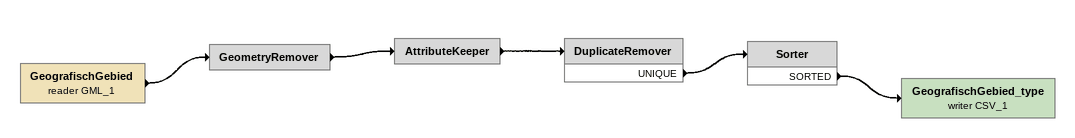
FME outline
GeografischGebied (reader GML_1)
    -> GeometryRemover
GeometryRemover
    -> AttributeKeeper
AttributeKeeper
    -> DuplicateRemover
DuplicateRemover
    UNIQUE -> Sorter
Sorter
    SORTED -> GeografischGebied_type (writer CSV_1)
GeografischGebied_type (writer CSV_1)
